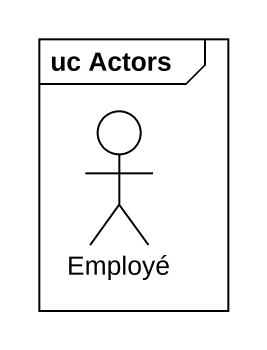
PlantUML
@startuml
mainframe uc Actors
actor Employé
@enduml
